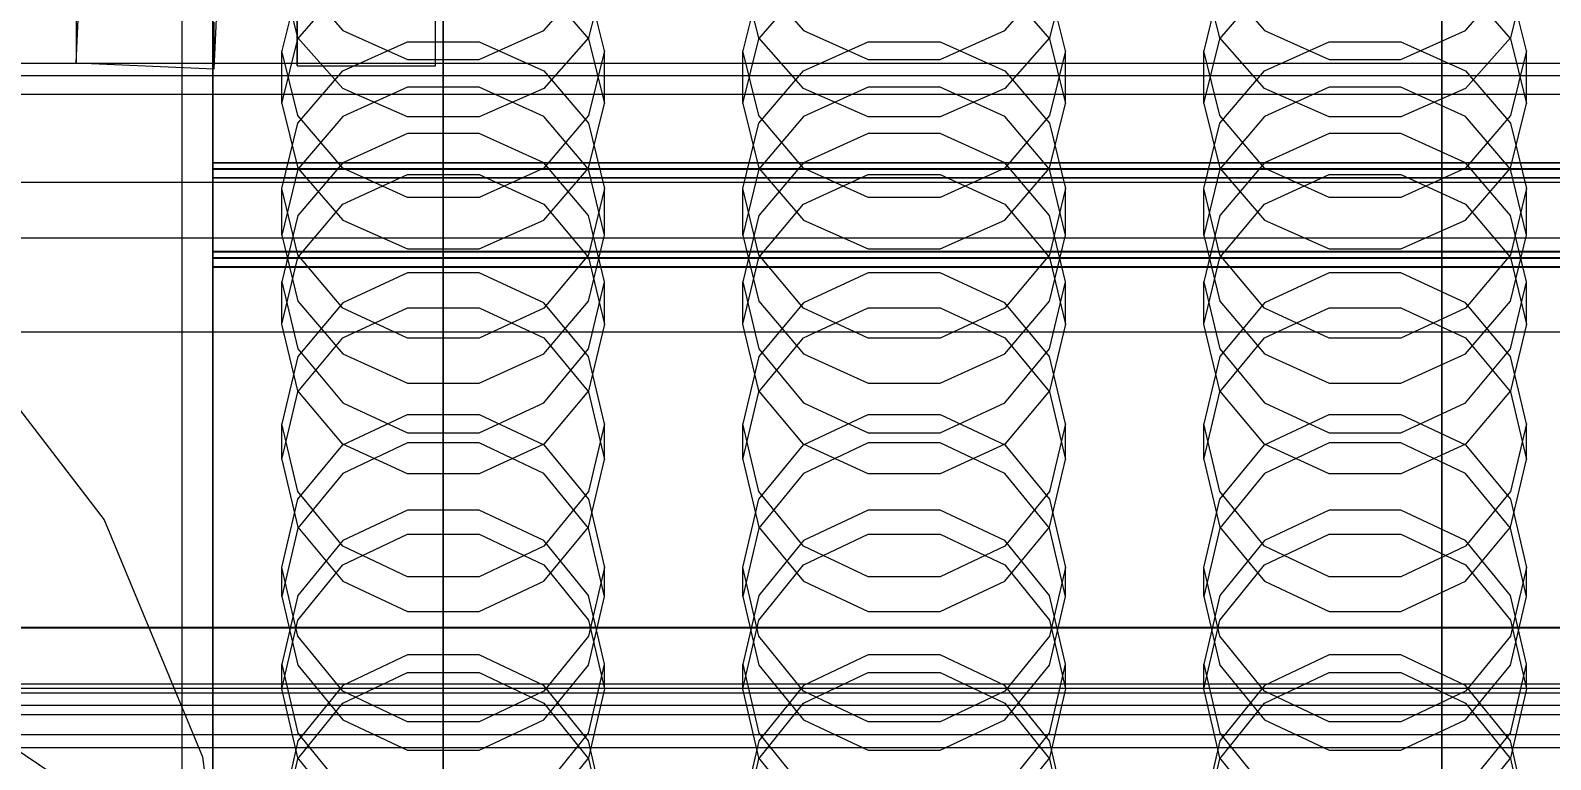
# Model space of a CAD drawing. Header units: millimetres. Extents: x -1970 to 34302, y -65268 to 6837.
# Drawn here: x -183.8 to 14.2, y -34217.2 to -34122.2 of the extents above; entities that cross this region are included whole.
import ezdxf

# ---------------------------------------------------------------- set-up
doc = ezdxf.new("R2010")
doc.units = ezdxf.units.MM
for name, color, linetype, lineweight in [('COTAS_O', 1, 'Continuous', 0), ('frontal_briquetadora', 7, 'Continuous', 0), ('frontal_C01', 7, 'Continuous', 0), ('frontal_C02', 7, 'Continuous', 0), ('frontal_mezcladora', 7, 'Continuous', 0)]:
    doc.layers.add(name, color=color, linetype=linetype, lineweight=lineweight)
doc.dimstyles.new('R19_100', dxfattribs={"dimtxt": 250, "dimasz": 150, "dimexe": 150, "dimexo": 80, "dimgap": 100, "dimtad": 1, "dimtih": 1, "dimtoh": 1, "dimdsep": 46, "dimcen": 0.09, "dimadec": 0, "dimazin": 0, "dimtfac": 1, "dimtdec": 4, "dimtofl": 0, "dimtmove": 0, "dimatfit": 3, "dimfxl": 1, "dimtolj": 1, "dimtzin": 0, "dimarcsym": 0})

# ---------------------------------------------------------------- blocks, each defined once
blk = doc.blocks.new('*D35')
at = {"layer": 'COTAS_O', "color": 0, "lineweight": -2, "transparency": 16777216}
for p, q in [((-1725, -34320), (-1725, -33550)), ((1725, -34320), (1725, -33550)), ((-1575, -33700), (1575, -33700))]:
    blk.add_line(p, q, dxfattribs=at)
at = {"layer": 'COTAS_O', "color": 0, "transparency": 16777216}
for points in [[(-1575, -33675), (-1575, -33725), (-1725, -33700)], [(1575, -33675), (1575, -33725), (1725, -33700)]]:
    blk.add_solid(points, dxfattribs=at)
at = {"layer": 'Defpoints', "color": 0, "transparency": 16777216}
for p in [(1725, -33700), (-1725, -34400), (1725, -34400)]:
    blk.add_point(p, dxfattribs=at)
blk = doc.blocks.new('*D38')
at = {"layer": 'COTAS_O', "color": 0, "lineweight": -2, "transparency": 16777216}
for p, q in [((-570, -33700), (200, -33700)), ((50, -34750), (50, -33850)), ((-570, -34900), (200, -34900))]:
    blk.add_line(p, q, dxfattribs=at)
at = {"layer": 'COTAS_O', "color": 0, "transparency": 16777216}
for points in [[(25, -33850), (75, -33850), (50, -33700)], [(25, -34750), (75, -34750), (50, -34900)]]:
    blk.add_solid(points, dxfattribs=at)
at = {"layer": 'Defpoints', "color": 0, "transparency": 16777216}
for p in [(-650, -33700), (50, -33700), (-650, -34900)]:
    blk.add_point(p, dxfattribs=at)
blk = doc.blocks.new('*D39')
at = {"layer": 'COTAS_O', "color": 0, "lineweight": -2, "transparency": 16777216}
for p, q in [((-650, -34820), (-650, -34050)), ((650, -34820), (650, -34050)), ((-500, -34200), (500, -34200))]:
    blk.add_line(p, q, dxfattribs=at)
at = {"layer": 'COTAS_O', "color": 0, "transparency": 16777216}
for points in [[(-500, -34175), (-500, -34225), (-650, -34200)], [(500, -34175), (500, -34225), (650, -34200)]]:
    blk.add_solid(points, dxfattribs=at)
at = {"layer": 'Defpoints', "color": 0, "transparency": 16777216}
for p in [(650, -34200), (-650, -34900), (650, -34900)]:
    blk.add_point(p, dxfattribs=at)

msp = doc.modelspace()

# ---------------------------------------------------------------- linework, layer by layer
at = {"layer": 'frontal_briquetadora'}
for p, q in [((-164, -34275), (-164, -34100)), ((-160, -34275), (-160, -34100)), ((-148.92, -34123.224), (-151, -34114.988)), ((-109, -34114.988), (-111.08, -34123.224)), ((-88.92, -34123.224), (-91, -34114.988)), ((-49, -34114.988), (-51.08, -34123.224)), ((-28.92, -34123.224), (-31, -34114.988)), ((11, -34114.988), (8.92, -34123.224)), ((-148.92, -34116.514), (-151, -34124.892)), ((-148.92, -34115.574), (-143.094, -34122.28)), ((-148.92, -34123.363), (-143.093, -34116.612)), ((-116.907, -34116.612), (-111.08, -34123.363)), ((-116.906, -34122.28), (-111.08, -34115.574)), ((-109, -34124.892), (-111.08, -34116.514)), ((-88.92, -34116.514), (-91, -34124.892)), ((-88.92, -34115.574), (-83.094, -34122.28)), ((-88.92, -34123.363), (-83.093, -34116.612)), ((-56.907, -34116.612), (-51.08, -34123.363)), ((-56.906, -34122.28), (-51.08, -34115.574)), ((-49, -34124.892), (-51.08, -34116.514)), ((-28.92, -34116.514), (-31, -34124.892)), ((-28.92, -34115.574), (-23.094, -34122.28)), ((-28.92, -34123.363), (-23.093, -34116.612)), ((3.093, -34116.612), (8.92, -34123.363)), ((3.094, -34122.28), (8.92, -34115.574)), ((11, -34124.892), (8.92, -34116.514)), ((-160, -34119.743), (-160, -34138.187)), ((-160, -34138.77), (-160, -34120.314)), ((-160, -34139.352), (-160, -34120.885)), ((-143.094, -34122.28), (-134.674, -34126.028)), ((-125.326, -34126.028), (-116.906, -34122.28)), ((-83.094, -34122.28), (-74.674, -34126.028)), ((-65.326, -34126.028), (-56.906, -34122.28)), ((-23.094, -34122.28), (-14.674, -34126.028)), ((-5.326, -34126.028), (3.094, -34122.28)), ((-151, -34131.781), (-148.92, -34123.363)), ((-148.92, -34133.352), (-151, -34124.892)), ((-151, -34131.781), (-151, -34124.892)), ((-143.093, -34129.83), (-148.92, -34123.224)), ((-143.094, -34127.512), (-134.674, -34123.759)), ((-134.674, -34123.759), (-125.326, -34123.759)), ((-125.326, -34123.759), (-116.906, -34127.512)), ((-111.08, -34123.224), (-116.907, -34129.83)), ((-111.08, -34123.363), (-109, -34131.781)), ((-109, -34124.892), (-111.08, -34133.352)), ((-109, -34131.781), (-109, -34124.892)), ((-91, -34131.781), (-88.92, -34123.363)), ((-88.92, -34133.352), (-91, -34124.892)), ((-91, -34131.781), (-91, -34124.892)), ((-83.093, -34129.83), (-88.92, -34123.224)), ((-83.094, -34127.512), (-74.674, -34123.759)), ((-74.674, -34123.759), (-65.326, -34123.759)), ((-65.326, -34123.759), (-56.906, -34127.512)), ((-51.08, -34123.224), (-56.907, -34129.83)), ((-51.08, -34123.363), (-49, -34131.781)), ((-49, -34124.892), (-51.08, -34133.352)), ((-49, -34131.781), (-49, -34124.892)), ((-31, -34131.781), (-28.92, -34123.363)), ((-28.92, -34133.352), (-31, -34124.892)), ((-31, -34131.781), (-31, -34124.892)), ((-23.093, -34129.83), (-28.92, -34123.224)), ((-23.094, -34127.512), (-14.674, -34123.759)), ((-14.674, -34123.759), (-5.326, -34123.759)), ((-5.326, -34123.759), (3.094, -34127.512)), ((8.92, -34123.224), (3.093, -34129.83)), ((8.92, -34123.363), (11, -34131.781)), ((11, -34124.892), (8.92, -34133.352)), ((11, -34131.781), (11, -34124.892)), ((-134.674, -34126.028), (-125.326, -34126.028)), ((-74.674, -34126.028), (-65.326, -34126.028)), ((-14.674, -34126.028), (-5.326, -34126.028)), ((-148.92, -34134.311), (-143.094, -34127.512)), ((-116.906, -34127.512), (-111.08, -34134.311)), ((-88.92, -34134.311), (-83.094, -34127.512)), ((-56.906, -34127.512), (-51.08, -34134.311)), ((-28.92, -34134.311), (-23.094, -34127.512)), ((3.094, -34127.512), (8.92, -34134.311)), ((-134.673, -34129.642), (-143.093, -34133.46)), ((-134.673, -34133.495), (-143.093, -34129.83)), ((-125.327, -34129.642), (-134.673, -34129.642)), ((-116.907, -34133.46), (-125.327, -34129.642)), ((-116.907, -34129.83), (-125.327, -34133.495)), ((-74.673, -34129.642), (-83.093, -34133.46)), ((-74.673, -34133.495), (-83.093, -34129.83)), ((-65.327, -34129.642), (-74.673, -34129.642)), ((-56.907, -34133.46), (-65.327, -34129.642)), ((-56.907, -34129.83), (-65.327, -34133.495)), ((-14.673, -34129.642), (-23.093, -34133.46)), ((-14.673, -34133.495), (-23.093, -34129.83)), ((-5.327, -34129.642), (-14.673, -34129.642)), ((3.093, -34133.46), (-5.327, -34129.642)), ((3.093, -34129.83), (-5.327, -34133.495)), ((-151, -34131.781), (-148.92, -34140.199)), ((-111.08, -34140.199), (-109, -34131.781)), ((-91, -34131.781), (-88.92, -34140.199)), ((-51.08, -34140.199), (-49, -34131.781)), ((-31, -34131.781), (-28.92, -34140.199)), ((8.92, -34140.199), (11, -34131.781)), ((-151, -34142.855), (-148.92, -34134.311)), ((-143.094, -34140.193), (-148.92, -34133.352)), ((-143.093, -34133.46), (-148.92, -34140.34)), ((-125.327, -34133.495), (-134.673, -34133.495)), ((-111.08, -34140.34), (-116.907, -34133.46)), ((-111.08, -34133.352), (-116.906, -34140.193)), ((-111.08, -34134.311), (-109, -34142.855)), ((-91, -34142.855), (-88.92, -34134.311)), ((-83.094, -34140.193), (-88.92, -34133.352)), ((-83.093, -34133.46), (-88.92, -34140.34)), ((-65.327, -34133.495), (-74.673, -34133.495)), ((-51.08, -34140.34), (-56.907, -34133.46)), ((-51.08, -34133.352), (-56.906, -34140.193)), ((-51.08, -34134.311), (-49, -34142.855)), ((-31, -34142.855), (-28.92, -34134.311)), ((-23.094, -34140.193), (-28.92, -34133.352)), ((-23.093, -34133.46), (-28.92, -34140.34)), ((-5.327, -34133.495), (-14.673, -34133.495)), ((8.92, -34140.34), (3.093, -34133.46)), ((8.92, -34133.352), (3.094, -34140.193)), ((8.92, -34134.311), (11, -34142.855)), ((-134.674, -34135.681), (-143.094, -34139.483)), ((-125.326, -34135.681), (-134.674, -34135.681)), ((-116.906, -34139.483), (-125.326, -34135.681)), ((-74.674, -34135.681), (-83.094, -34139.483)), ((-65.326, -34135.681), (-74.674, -34135.681)), ((-56.906, -34139.483), (-65.326, -34135.681)), ((-14.674, -34135.681), (-23.094, -34139.483)), ((-5.326, -34135.681), (-14.674, -34135.681)), ((3.094, -34139.483), (-5.326, -34135.681)), ((-160, -34138.187), (-160, -34156.982)), ((-160, -34157.575), (-160, -34138.77)), ((-160, -34158.168), (-160, -34139.352)), ((-160, -34139.431), (-160, -34141.394)), ((-160, -34151.031), (-160, -34139.431)), ((-160, -34139.431), (200, -34139.431)), ((-160, -34139.536), (-160, -34141.489)), ((-160, -34151.121), (-160, -34139.536)), ((200, -34139.536), (-160, -34139.536)), ((-160, -34140.25), (-160, -34151.864)), ((-160, -34140.25), (200, -34140.25)), ((-160, -34140.35), (-160, -34151.949)), ((200, -34140.35), (-160, -34140.35)), ((-148.92, -34140.34), (-151, -34148.919)), ((-143.094, -34139.483), (-148.92, -34146.366)), ((-148.92, -34140.199), (-143.093, -34146.949)), ((-134.674, -34144.012), (-143.094, -34140.193)), ((-116.906, -34140.193), (-125.326, -34144.012)), ((-116.907, -34146.949), (-111.08, -34140.199)), ((-111.08, -34146.366), (-116.906, -34139.483)), ((-109, -34148.919), (-111.08, -34140.34)), ((-88.92, -34140.34), (-91, -34148.919)), ((-83.094, -34139.483), (-88.92, -34146.366)), ((-88.92, -34140.199), (-83.093, -34146.949)), ((-74.674, -34144.012), (-83.094, -34140.193)), ((-56.906, -34140.193), (-65.326, -34144.012)), ((-56.907, -34146.949), (-51.08, -34140.199)), ((-51.08, -34146.366), (-56.906, -34139.483)), ((-49, -34148.919), (-51.08, -34140.34)), ((-28.92, -34140.34), (-31, -34148.919)), ((-23.094, -34139.483), (-28.92, -34146.366)), ((-28.92, -34140.199), (-23.093, -34146.949)), ((-14.674, -34144.012), (-23.094, -34140.193)), ((3.094, -34140.193), (-5.326, -34144.012)), ((3.093, -34146.949), (8.92, -34140.199)), ((8.92, -34146.366), (3.094, -34139.483)), ((11, -34148.919), (8.92, -34140.34)), ((-160, -34141.394), (-160, -34152.993)), ((-160, -34141.394), (200, -34141.394)), ((-160, -34141.489), (-160, -34153.073)), ((200, -34141.489), (-160, -34141.489)), ((-148.92, -34151.47), (-151, -34142.855)), ((-151, -34148.919), (-151, -34142.855)), ((-143.093, -34144.884), (-134.673, -34141.024)), ((-134.673, -34141.024), (-125.327, -34141.024)), ((-125.327, -34141.024), (-116.907, -34144.884)), ((-109, -34142.855), (-111.08, -34151.47)), ((-109, -34148.919), (-109, -34142.855)), ((-88.92, -34151.47), (-91, -34142.855)), ((-91, -34148.919), (-91, -34142.855)), ((-83.093, -34144.884), (-74.673, -34141.024)), ((-74.673, -34141.024), (-65.327, -34141.024)), ((-65.327, -34141.024), (-56.907, -34144.884)), ((-49, -34142.855), (-51.08, -34151.47)), ((-49, -34148.919), (-49, -34142.855)), ((-28.92, -34151.47), (-31, -34142.855)), ((-31, -34148.919), (-31, -34142.855)), ((-23.093, -34144.884), (-14.673, -34141.024)), ((-14.673, -34141.024), (-5.327, -34141.024)), ((-5.327, -34141.024), (3.093, -34144.884)), ((11, -34142.855), (8.92, -34151.47)), ((11, -34148.919), (11, -34142.855)), ((-148.92, -34151.841), (-143.093, -34144.884)), ((-125.326, -34144.012), (-134.674, -34144.012)), ((-116.907, -34144.884), (-111.08, -34151.841)), ((-88.92, -34151.841), (-83.093, -34144.884)), ((-65.326, -34144.012), (-74.674, -34144.012)), ((-56.907, -34144.884), (-51.08, -34151.841)), ((-28.92, -34151.841), (-23.093, -34144.884)), ((-5.326, -34144.012), (-14.674, -34144.012)), ((3.093, -34144.884), (8.92, -34151.841)), ((-148.92, -34146.366), (-151, -34155.01)), ((-143.093, -34146.949), (-134.673, -34150.696)), ((-125.327, -34150.696), (-116.907, -34146.949)), ((-109, -34155.01), (-111.08, -34146.366)), ((-88.92, -34146.366), (-91, -34155.01)), ((-83.093, -34146.949), (-74.673, -34150.696)), ((-65.327, -34150.696), (-56.907, -34146.949)), ((-49, -34155.01), (-51.08, -34146.366)), ((-28.92, -34146.366), (-31, -34155.01)), ((-23.093, -34146.949), (-14.673, -34150.696)), ((-5.327, -34150.696), (3.093, -34146.949)), ((11, -34155.01), (8.92, -34146.366)), ((-151, -34148.919), (-148.92, -34157.498)), ((-111.08, -34157.498), (-109, -34148.919)), ((-91, -34148.919), (-88.92, -34157.498)), ((-51.08, -34157.498), (-49, -34148.919)), ((-31, -34148.919), (-28.92, -34157.498)), ((8.92, -34157.498), (11, -34148.919)), ((-134.673, -34150.696), (-125.327, -34150.696)), ((-74.673, -34150.696), (-65.327, -34150.696)), ((-14.673, -34150.696), (-5.327, -34150.696)), ((200, -34151.031), (-160, -34151.031)), ((-160, -34154.722), (-160, -34151.031)), ((-160, -34154.799), (-160, -34151.121)), ((200, -34151.121), (-160, -34151.121)), ((200, -34151.864), (-160, -34151.864)), ((-160, -34156.491), (-160, -34151.864)), ((-160, -34156.563), (-160, -34151.949)), ((200, -34151.949), (-160, -34151.949)), ((-151, -34160.516), (-148.92, -34151.841)), ((-143.094, -34158.429), (-148.92, -34151.47)), ((-111.08, -34151.47), (-116.906, -34158.429)), ((-111.08, -34151.841), (-109, -34160.516)), ((-91, -34160.516), (-88.92, -34151.841)), ((-83.094, -34158.429), (-88.92, -34151.47)), ((-51.08, -34151.47), (-56.906, -34158.429)), ((-51.08, -34151.841), (-49, -34160.516)), ((-31, -34160.516), (-28.92, -34151.841)), ((-23.094, -34158.429), (-28.92, -34151.47)), ((8.92, -34151.47), (3.094, -34158.429)), ((8.92, -34151.841), (11, -34160.516)), ((-160, -34152.993), (-160, -34158.546)), ((-160, -34152.993), (200, -34152.993)), ((-160, -34153.073), (200, -34153.073)), ((-160, -34153.073), (-160, -34158.612)), ((-160, -34161.359), (-160, -34154.722)), ((-160, -34161.423), (-160, -34154.799)), ((-134.674, -34153.841), (-143.094, -34157.708)), ((-125.326, -34153.841), (-134.674, -34153.841)), ((-116.906, -34157.708), (-125.326, -34153.841)), ((-74.674, -34153.841), (-83.094, -34157.708)), ((-65.326, -34153.841), (-74.674, -34153.841)), ((-56.906, -34157.708), (-65.326, -34153.841)), ((-14.674, -34153.841), (-23.094, -34157.708)), ((-5.326, -34153.841), (-14.674, -34153.841)), ((3.094, -34157.708), (-5.326, -34153.841)), ((-160, -34164.021), (-160, -34156.491)), ((-160, -34164.08), (-160, -34156.563)), ((-151, -34160.516), (-151, -34155.01)), ((-151, -34155.01), (-148.92, -34163.717)), ((-111.08, -34163.717), (-109, -34155.01)), ((-109, -34160.516), (-109, -34155.01)), ((-91, -34160.516), (-91, -34155.01)), ((-91, -34155.01), (-88.92, -34163.717)), ((-51.08, -34163.717), (-49, -34155.01)), ((-49, -34160.516), (-49, -34155.01)), ((-31, -34160.516), (-31, -34155.01)), ((-31, -34155.01), (-28.92, -34163.717)), ((8.92, -34163.717), (11, -34155.01)), ((11, -34160.516), (11, -34155.01)), ((-160, -34156.982), (-160, -34176.08)), ((-160, -34176.682), (-160, -34157.575)), ((-160, -34177.283), (-160, -34158.168)), ((-160, -34158.546), (-160, -34166.95)), ((-160, -34158.612), (-160, -34167.004)), ((-148.92, -34157.498), (-143.093, -34164.378)), ((-143.094, -34157.708), (-148.92, -34164.704)), ((-134.674, -34162.312), (-143.094, -34158.429)), ((-143.093, -34162.278), (-134.673, -34158.361)), ((-134.673, -34158.361), (-125.327, -34158.361)), ((-125.327, -34158.361), (-116.907, -34162.278)), ((-116.906, -34158.429), (-125.326, -34162.312)), ((-116.907, -34164.378), (-111.08, -34157.498)), ((-111.08, -34164.704), (-116.906, -34157.708)), ((-88.92, -34157.498), (-83.093, -34164.378)), ((-83.094, -34157.708), (-88.92, -34164.704)), ((-74.674, -34162.312), (-83.094, -34158.429)), ((-83.093, -34162.278), (-74.673, -34158.361)), ((-74.673, -34158.361), (-65.327, -34158.361)), ((-65.327, -34158.361), (-56.907, -34162.278)), ((-56.906, -34158.429), (-65.326, -34162.312)), ((-56.907, -34164.378), (-51.08, -34157.498)), ((-51.08, -34164.704), (-56.906, -34157.708)), ((-28.92, -34157.498), (-23.093, -34164.378)), ((-23.094, -34157.708), (-28.92, -34164.704)), ((-14.674, -34162.312), (-23.094, -34158.429)), ((-23.093, -34162.278), (-14.673, -34158.361)), ((-14.673, -34158.361), (-5.327, -34158.361)), ((-5.327, -34158.361), (3.093, -34162.278)), ((3.094, -34158.429), (-5.326, -34162.312)), ((3.093, -34164.378), (8.92, -34157.498)), ((8.92, -34164.704), (3.094, -34157.708)), ((-148.92, -34169.191), (-151, -34160.516)), ((-109, -34160.516), (-111.08, -34169.191)), ((-88.92, -34169.191), (-91, -34160.516)), ((-49, -34160.516), (-51.08, -34169.191)), ((-28.92, -34169.191), (-31, -34160.516)), ((11, -34160.516), (8.92, -34169.191)), ((-160, -34170.778), (-160, -34161.359)), ((-160, -34170.831), (-160, -34161.423)), ((-148.92, -34169.336), (-143.093, -34162.278)), ((-125.326, -34162.312), (-134.674, -34162.312)), ((-116.907, -34162.278), (-111.08, -34169.336)), ((-88.92, -34169.336), (-83.093, -34162.278)), ((-65.326, -34162.312), (-74.674, -34162.312)), ((-56.907, -34162.278), (-51.08, -34169.336)), ((-28.92, -34169.336), (-23.093, -34162.278)), ((-5.326, -34162.312), (-14.674, -34162.312)), ((3.093, -34162.278), (8.92, -34169.336)), ((-160, -34174.268), (-160, -34164.021)), ((-160, -34174.315), (-160, -34164.08)), ((-148.92, -34164.704), (-151, -34173.478)), ((-148.92, -34163.717), (-143.094, -34170.746)), ((-143.093, -34164.378), (-134.673, -34168.196)), ((-125.327, -34168.196), (-116.907, -34164.378)), ((-116.906, -34170.746), (-111.08, -34163.717)), ((-109, -34173.478), (-111.08, -34164.704)), ((-88.92, -34164.704), (-91, -34173.478)), ((-88.92, -34163.717), (-83.094, -34170.746)), ((-83.093, -34164.378), (-74.673, -34168.196)), ((-65.327, -34168.196), (-56.907, -34164.378)), ((-56.906, -34170.746), (-51.08, -34163.717)), ((-49, -34173.478), (-51.08, -34164.704)), ((-28.92, -34164.704), (-31, -34173.478)), ((-28.92, -34163.717), (-23.094, -34170.746)), ((-23.093, -34164.378), (-14.673, -34168.196)), ((-5.327, -34168.196), (3.093, -34164.378)), ((3.094, -34170.746), (8.92, -34163.717)), ((11, -34173.478), (8.92, -34164.704)), ((-160, -34166.95), (-160, -34178)), ((-160, -34167.004), (-160, -34178.042)), ((-134.673, -34168.196), (-125.327, -34168.196)), ((-74.673, -34168.196), (-65.327, -34168.196)), ((-14.673, -34168.196), (-5.327, -34168.196)), ((-151, -34178.137), (-148.92, -34169.336)), ((-143.093, -34176.147), (-148.92, -34169.191)), ((-111.08, -34169.191), (-116.907, -34176.147)), ((-111.08, -34169.336), (-109, -34178.137)), ((-91, -34178.137), (-88.92, -34169.336)), ((-83.093, -34176.147), (-88.92, -34169.191)), ((-51.08, -34169.191), (-56.907, -34176.147)), ((-51.08, -34169.336), (-49, -34178.137)), ((-31, -34178.137), (-28.92, -34169.336)), ((-23.093, -34176.147), (-28.92, -34169.191)), ((8.92, -34169.191), (3.093, -34176.147)), ((8.92, -34169.336), (11, -34178.137)), ((-160, -34182.75), (-160, -34170.778)), ((-160, -34182.792), (-160, -34170.831)), ((-143.094, -34170.746), (-134.674, -34174.665)), ((-143.094, -34176.216), (-134.674, -34172.292)), ((-134.674, -34172.292), (-125.326, -34172.292)), ((-125.326, -34174.665), (-116.906, -34170.746)), ((-125.326, -34172.292), (-116.906, -34176.216)), ((-83.094, -34170.746), (-74.674, -34174.665)), ((-83.094, -34176.216), (-74.674, -34172.292)), ((-74.674, -34172.292), (-65.326, -34172.292)), ((-65.326, -34174.665), (-56.906, -34170.746)), ((-65.326, -34172.292), (-56.906, -34176.216)), ((-23.094, -34170.746), (-14.674, -34174.665)), ((-23.094, -34176.216), (-14.674, -34172.292)), ((-14.674, -34172.292), (-5.326, -34172.292)), ((-5.326, -34174.665), (3.094, -34170.746)), ((-5.326, -34172.292), (3.094, -34176.216)), ((-160, -34175.941), (-160, -34174)), ((-160, -34177.027), (-160, -34174.122)), ((-160, -34174.122), (-160, -34175.093)), ((-160, -34186.982), (-160, -34174.268)), ((-160, -34187.019), (-160, -34174.315)), ((-148.92, -34182.307), (-151, -34173.478)), ((-151, -34178.137), (-151, -34173.478)), ((-134.674, -34174.665), (-125.326, -34174.665)), ((-109, -34173.478), (-111.08, -34182.308)), ((-109, -34178.137), (-109, -34173.478)), ((-88.92, -34182.307), (-91, -34173.478)), ((-91, -34178.137), (-91, -34173.478)), ((-74.674, -34174.665), (-65.326, -34174.665)), ((-49, -34173.478), (-51.08, -34182.308)), ((-49, -34178.137), (-49, -34173.478)), ((-28.92, -34182.307), (-31, -34173.478)), ((-31, -34178.137), (-31, -34173.478)), ((-14.674, -34174.665), (-5.326, -34174.665)), ((11, -34173.478), (8.92, -34182.308)), ((11, -34178.137), (11, -34173.478)), ((-160, -34175.093), (-160, -34179.904)), ((-160, -34181.688), (-160, -34175.941)), ((-160, -34176.08), (-160, -34195.432)), ((-148.92, -34183.307), (-143.094, -34176.216)), ((-134.673, -34175.979), (-143.093, -34179.943)), ((-134.673, -34180.008), (-143.093, -34176.147)), ((-125.327, -34175.979), (-134.673, -34175.979)), ((-116.907, -34179.943), (-125.327, -34175.979)), ((-116.907, -34176.147), (-125.327, -34180.008)), ((-116.906, -34176.216), (-111.08, -34183.307)), ((-88.92, -34183.307), (-83.094, -34176.216)), ((-74.673, -34175.979), (-83.093, -34179.943)), ((-74.673, -34180.008), (-83.093, -34176.147)), ((-65.327, -34175.979), (-74.673, -34175.979)), ((-56.907, -34179.943), (-65.327, -34175.979)), ((-56.907, -34176.147), (-65.327, -34180.008)), ((-56.906, -34176.216), (-51.08, -34183.307)), ((-28.92, -34183.307), (-23.094, -34176.216)), ((-14.673, -34175.979), (-23.093, -34179.943)), ((-14.673, -34180.008), (-23.093, -34176.147)), ((-5.327, -34175.979), (-14.673, -34175.979)), ((3.093, -34179.943), (-5.327, -34175.979)), ((3.093, -34176.147), (-5.327, -34180.008)), ((3.094, -34176.216), (8.92, -34183.307)), ((-160, -34196.041), (-160, -34176.682)), ((-160, -34183.697), (-160, -34177.027)), ((-160, -34196.649), (-160, -34177.283)), ((-160, -34178), (-160, -34191.425)), ((-160, -34178.042), (-160, -34191.457)), ((-151, -34178.137), (-148.92, -34186.938)), ((-111.08, -34186.938), (-109, -34178.137)), ((-91, -34178.137), (-88.92, -34186.938)), ((-51.08, -34186.938), (-49, -34178.137)), ((-31, -34178.137), (-28.92, -34186.938)), ((8.92, -34186.938), (11, -34178.137)), ((-160, -34179.904), (-160, -34188.369)), ((-143.093, -34179.943), (-148.92, -34187.085)), ((-125.327, -34180.008), (-134.673, -34180.008)), ((-111.08, -34187.085), (-116.907, -34179.943)), ((-83.093, -34179.943), (-88.92, -34187.085)), ((-65.327, -34180.008), (-74.673, -34180.008)), ((-51.08, -34187.085), (-56.907, -34179.943)), ((-23.093, -34179.943), (-28.92, -34187.085)), ((-5.327, -34180.008), (-14.673, -34180.008)), ((8.92, -34187.085), (3.093, -34179.943)), ((-160, -34191.022), (-160, -34181.688)), ((-143.094, -34189.426), (-148.92, -34182.307)), ((-111.08, -34182.308), (-116.906, -34189.426)), ((-83.094, -34189.426), (-88.92, -34182.307)), ((-51.08, -34182.308), (-56.906, -34189.426)), ((-23.094, -34189.426), (-28.92, -34182.307)), ((8.92, -34182.308), (3.094, -34189.426)), ((-160, -34196.98), (-160, -34182.75)), ((-160, -34197.013), (-160, -34182.792)), ((-160, -34193.876), (-160, -34183.697)), ((-151, -34192.191), (-148.92, -34183.307)), ((-111.08, -34183.307), (-109, -34192.191)), ((-91, -34192.191), (-88.92, -34183.307)), ((-51.08, -34183.307), (-49, -34192.191)), ((-31, -34192.191), (-28.92, -34183.307)), ((8.92, -34183.307), (11, -34192.191)), ((-134.674, -34184.734), (-143.094, -34188.689)), ((-125.326, -34184.734), (-134.674, -34184.734)), ((-116.906, -34188.689), (-125.326, -34184.734)), ((-74.674, -34184.734), (-83.094, -34188.689)), ((-65.326, -34184.734), (-74.674, -34184.734)), ((-56.906, -34188.689), (-65.326, -34184.734)), ((-14.674, -34184.734), (-23.094, -34188.689)), ((-5.326, -34184.734), (-14.674, -34184.734)), ((3.094, -34188.689), (-5.326, -34184.734)), ((-160, -34201.85), (-160, -34186.982)), ((-160, -34201.878), (-160, -34187.019)), ((-160, -34188.369), (-160, -34200.164)), ((-148.92, -34187.085), (-151, -34195.991)), ((-148.92, -34186.938), (-143.093, -34193.996)), ((-143.093, -34191.85), (-134.673, -34187.86)), ((-134.673, -34187.86), (-125.327, -34187.86)), ((-125.327, -34187.86), (-116.907, -34191.85)), ((-116.907, -34193.996), (-111.08, -34186.938)), ((-109, -34195.991), (-111.08, -34187.085)), ((-88.92, -34187.085), (-91, -34195.991)), ((-88.92, -34186.938), (-83.093, -34193.996)), ((-83.093, -34191.85), (-74.673, -34187.86)), ((-74.673, -34187.86), (-65.327, -34187.86)), ((-65.327, -34187.86), (-56.907, -34191.85)), ((-56.907, -34193.996), (-51.08, -34186.938)), ((-49, -34195.991), (-51.08, -34187.085)), ((-28.92, -34187.085), (-31, -34195.991)), ((-28.92, -34186.938), (-23.093, -34193.996)), ((-23.093, -34191.85), (-14.673, -34187.86)), ((-14.673, -34187.86), (-5.327, -34187.86)), ((-5.327, -34187.86), (3.093, -34191.85)), ((3.093, -34193.996), (8.92, -34186.938)), ((11, -34195.991), (8.92, -34187.085)), ((-143.094, -34188.689), (-148.92, -34195.834)), ((-134.674, -34193.392), (-143.094, -34189.426)), ((-116.906, -34189.426), (-125.326, -34193.392)), ((-111.08, -34195.834), (-116.906, -34188.689)), ((-83.094, -34188.689), (-88.92, -34195.834)), ((-74.674, -34193.392), (-83.094, -34189.426)), ((-56.906, -34189.426), (-65.326, -34193.392)), ((-51.08, -34195.834), (-56.906, -34188.689)), ((-23.094, -34188.689), (-28.92, -34195.834)), ((-14.674, -34193.392), (-23.094, -34189.426)), ((3.094, -34189.426), (-5.326, -34193.392)), ((8.92, -34195.834), (3.094, -34188.689)), ((-160, -34203.582), (-160, -34191.022)), ((-160, -34191.425), (-160, -34206.897)), ((-160, -34191.457), (-160, -34206.92)), ((-148.92, -34201.121), (-151, -34192.191)), ((-151, -34195.991), (-151, -34192.191)), ((-148.92, -34199.039), (-143.093, -34191.85)), ((-116.907, -34191.85), (-111.08, -34199.039)), ((-109, -34192.191), (-111.08, -34201.121)), ((-109, -34195.991), (-109, -34192.191)), ((-88.92, -34201.121), (-91, -34192.191)), ((-91, -34195.991), (-91, -34192.191)), ((-88.92, -34199.039), (-83.093, -34191.85)), ((-56.907, -34191.85), (-51.08, -34199.039)), ((-49, -34192.191), (-51.08, -34201.121)), ((-49, -34195.991), (-49, -34192.191)), ((-28.92, -34201.121), (-31, -34192.191)), ((-31, -34195.991), (-31, -34192.191)), ((-28.92, -34199.039), (-23.093, -34191.85)), ((3.093, -34191.85), (8.92, -34199.039)), ((11, -34192.191), (8.92, -34201.121)), ((11, -34195.991), (11, -34192.191)), ((-160, -34207.173), (-160, -34193.876)), ((-143.093, -34193.996), (-134.673, -34197.913)), ((-125.326, -34193.392), (-134.674, -34193.392)), ((-125.327, -34197.913), (-116.907, -34193.996)), ((-83.093, -34193.996), (-74.673, -34197.913)), ((-65.326, -34193.392), (-74.674, -34193.392)), ((-65.327, -34197.913), (-56.907, -34193.996)), ((-23.093, -34193.996), (-14.673, -34197.913)), ((-5.326, -34193.392), (-14.674, -34193.392)), ((-5.327, -34197.913), (3.093, -34193.996)), ((-160, -34195.432), (-160, -34214.989)), ((-160, -34215.602), (-160, -34196.041)), ((-148.92, -34195.834), (-151, -34204.781)), ((-151, -34195.991), (-148.92, -34204.898)), ((-109, -34204.781), (-111.08, -34195.834)), ((-111.08, -34204.898), (-109, -34195.991)), ((-88.92, -34195.834), (-91, -34204.781)), ((-91, -34195.991), (-88.92, -34204.898)), ((-49, -34204.781), (-51.08, -34195.834)), ((-51.08, -34204.898), (-49, -34195.991)), ((-28.92, -34195.834), (-31, -34204.781)), ((-31, -34195.991), (-28.92, -34204.898)), ((11, -34204.781), (8.92, -34195.834)), ((8.92, -34204.898), (11, -34195.991)), ((-160, -34216.216), (-160, -34196.649)), ((-160, -34213.121), (-160, -34196.98)), ((-160, -34213.146), (-160, -34197.013)), ((-134.673, -34197.913), (-125.327, -34197.913)), ((-74.673, -34197.913), (-65.327, -34197.913)), ((-14.673, -34197.913), (-5.327, -34197.913)), ((-160, -34200.164), (-160, -34214.834)), ((-151, -34208.003), (-148.92, -34199.039)), ((-111.08, -34199.039), (-109, -34208.003)), ((-91, -34208.003), (-88.92, -34199.039)), ((-51.08, -34199.039), (-49, -34208.003)), ((-31, -34208.003), (-28.92, -34199.039)), ((8.92, -34199.039), (11, -34208.003)), ((-160, -34218.511), (-160, -34201.85)), ((-160, -34218.531), (-160, -34201.878)), ((-143.094, -34208.312), (-148.92, -34201.121)), ((-111.08, -34201.121), (-116.906, -34208.312)), ((-83.094, -34208.312), (-88.92, -34201.121)), ((-51.08, -34201.121), (-56.906, -34208.312)), ((-23.094, -34208.312), (-28.92, -34201.121)), ((8.92, -34201.121), (3.094, -34208.312)), ((-160, -34218.887), (-160, -34203.582)), ((-134.674, -34203.573), (-143.094, -34207.568)), ((-125.326, -34203.573), (-134.674, -34203.573)), ((-116.906, -34207.568), (-125.326, -34203.573)), ((-74.674, -34203.573), (-83.094, -34207.568)), ((-65.326, -34203.573), (-74.674, -34203.573)), ((-56.906, -34207.568), (-65.326, -34203.573)), ((-14.674, -34203.573), (-23.094, -34207.568)), ((-5.326, -34203.573), (-14.674, -34203.573)), ((3.094, -34207.568), (-5.326, -34203.573)), ((-151, -34208.003), (-151, -34204.781)), ((-151, -34204.781), (-148.92, -34213.765)), ((-148.92, -34204.898), (-143.093, -34212.04)), ((-143.093, -34209.873), (-134.673, -34205.852)), ((-134.673, -34205.852), (-125.327, -34205.852)), ((-125.327, -34205.852), (-116.907, -34209.873)), ((-116.907, -34212.04), (-111.08, -34204.898)), ((-111.08, -34213.765), (-109, -34204.781)), ((-109, -34208.003), (-109, -34204.781)), ((-91, -34208.003), (-91, -34204.781)), ((-91, -34204.781), (-88.92, -34213.765)), ((-88.92, -34204.898), (-83.093, -34212.04)), ((-83.093, -34209.873), (-74.673, -34205.852)), ((-74.673, -34205.852), (-65.327, -34205.852)), ((-65.327, -34205.852), (-56.907, -34209.873)), ((-56.907, -34212.04), (-51.08, -34204.898)), ((-51.08, -34213.765), (-49, -34204.781)), ((-49, -34208.003), (-49, -34204.781)), ((-31, -34208.003), (-31, -34204.781)), ((-31, -34204.781), (-28.92, -34213.765)), ((-28.92, -34204.898), (-23.093, -34212.04)), ((-23.093, -34209.873), (-14.673, -34205.852)), ((-14.673, -34205.852), (-5.327, -34205.852)), ((-5.327, -34205.852), (3.093, -34209.873)), ((3.093, -34212.04), (8.92, -34204.898)), ((8.92, -34213.765), (11, -34204.781)), ((11, -34208.003), (11, -34204.781)), ((-160, -34206.897), (-160, -34224.036)), ((-160, -34206.92), (-160, -34224.051)), ((-160, -34223.076), (-160, -34207.173)), ((-148.92, -34216.967), (-151, -34208.003)), ((-143.094, -34207.568), (-148.92, -34214.781)), ((-111.08, -34214.78), (-116.906, -34207.568)), ((-109, -34208.003), (-111.08, -34216.967)), ((-88.92, -34216.967), (-91, -34208.003)), ((-83.094, -34207.568), (-88.92, -34214.781)), ((-51.08, -34214.78), (-56.906, -34207.568)), ((-49, -34208.003), (-51.08, -34216.967)), ((-28.92, -34216.967), (-31, -34208.003)), ((-23.094, -34207.568), (-28.92, -34214.781)), ((8.92, -34214.78), (3.094, -34207.568)), ((11, -34208.003), (8.92, -34216.967)), ((-148.92, -34217.117), (-143.093, -34209.873)), ((-134.674, -34212.316), (-143.094, -34208.312)), ((-116.906, -34208.312), (-125.326, -34212.316)), ((-116.907, -34209.873), (-111.08, -34217.117)), ((-88.92, -34217.117), (-83.093, -34209.873)), ((-74.674, -34212.316), (-83.094, -34208.312)), ((-56.906, -34208.312), (-65.326, -34212.316)), ((-56.907, -34209.873), (-51.08, -34217.117)), ((-28.92, -34217.117), (-23.093, -34209.873)), ((-14.674, -34212.316), (-23.094, -34208.312)), ((3.094, -34208.312), (-5.326, -34212.316)), ((3.093, -34209.873), (8.92, -34217.117)), ((-143.093, -34212.04), (-134.673, -34216.004)), ((-125.327, -34216.004), (-116.907, -34212.04)), ((-83.093, -34212.04), (-74.673, -34216.004)), ((-65.327, -34216.004), (-56.907, -34212.04)), ((-23.093, -34212.04), (-14.673, -34216.004)), ((-5.327, -34216.004), (3.093, -34212.04)), ((-160, -34230.777), (-160, -34213.121)), ((-160, -34230.795), (-160, -34213.146)), ((-148.92, -34213.765), (-143.094, -34220.995)), ((-125.326, -34212.316), (-134.674, -34212.316)), ((-116.906, -34220.995), (-111.08, -34213.765)), ((-88.92, -34213.765), (-83.094, -34220.995)), ((-65.326, -34212.316), (-74.674, -34212.316)), ((-56.906, -34220.995), (-51.08, -34213.765)), ((-28.92, -34213.765), (-23.094, -34220.995)), ((-5.326, -34212.316), (-14.674, -34212.316)), ((3.094, -34220.995), (8.92, -34213.765)), ((-160, -34214.834), (-160, -34231.817)), ((-160, -34214.989), (-160, -34234.699)), ((-160, -34235.317), (-160, -34215.602)), ((-160, -34235.935), (-160, -34216.216)), ((-148.92, -34214.781), (-151, -34223.801)), ((-134.673, -34216.004), (-125.327, -34216.004)), ((-109, -34223.801), (-111.08, -34214.78)), ((-88.92, -34214.781), (-91, -34223.801)), ((-74.673, -34216.004), (-65.327, -34216.004)), ((-49, -34223.801), (-51.08, -34214.78)), ((-28.92, -34214.781), (-31, -34223.801)), ((-14.673, -34216.004), (-5.327, -34216.004)), ((11, -34223.801), (8.92, -34214.78)), ((-151, -34226.151), (-148.92, -34217.117)), ((-143.093, -34224.156), (-148.92, -34216.967)), ((-111.08, -34216.967), (-116.907, -34224.156)), ((-111.08, -34217.117), (-109, -34226.151)), ((-91, -34226.151), (-88.92, -34217.117)), ((-83.093, -34224.156), (-88.92, -34216.967)), ((-51.08, -34216.967), (-56.907, -34224.156)), ((-51.08, -34217.117), (-49, -34226.151)), ((-31, -34226.151), (-28.92, -34217.117)), ((-23.093, -34224.156), (-28.92, -34216.967)), ((8.92, -34216.967), (3.093, -34224.156)), ((8.92, -34217.117), (11, -34226.151))]:
    msp.add_line(p, q, dxfattribs=at)
at = {"layer": 'frontal_C01'}
for p, q in [((-130, -34323.357), (-130, -34026.66)), ((0, -34323.357), (0, -34026.66)), ((-130, -34032.379), (-130, -34329.075)), ((0, -34032.379), (0, -34329.075)), ((-177.811, -34126.474), (-174.943, -34067.333)), ((-159.83, -34127.266), (-156.962, -34068.124)), ((-149, -34126.867), (-149, -34081.526)), ((-131, -34126.867), (-131, -34081.526)), ((-177.811, -34120.386), (-177.811, -34126.474)), ((-159.83, -34127.266), (-159.83, -34121.177)), ((-149, -34120.78), (-149, -34126.867)), ((-131, -34126.867), (-131, -34120.78)), ((425, -34126.571), (-425, -34126.571)), ((-177.811, -34126.474), (-159.83, -34127.266)), ((-149, -34126.867), (-131, -34126.867)), ((450, -34128.146), (-450, -34128.146)), ((425, -34130.602), (-425, -34130.602)), ((-425, -34142.033), (425, -34142.033)), ((450, -34149.31), (-450, -34149.31)), ((-450, -34161.485), (450, -34161.485)), ((-311.15, -34207.349), (311.15, -34207.349)), ((-311.15, -34207.902), (311.15, -34207.902)), ((-311.15, -34208.526), (311.15, -34208.526)), ((-311.15, -34210.145), (311.15, -34210.145)), ((-311.15, -34211.351), (311.15, -34211.351)), ((-311.15, -34213.928), (311.15, -34213.928)), ((-311.15, -34215.633), (311.15, -34215.633))]:
    msp.add_line(p, q, dxfattribs=at)
at = {"layer": 'frontal_C02'}
for p, q in [((-130, -34253.153), (-130, -33968.332)), ((0, -34253.153), (0, -33968.332)), ((-130, -33974.073), (-130, -34258.894)), ((0, -33974.073), (0, -34258.894)), ((-130, -34253.153), (-228.298, -34187.295))]:
    msp.add_line(p, q, dxfattribs=at)
at = {"layer": 'frontal_mezcladora'}
for p, q in [((-194.49, -34159.49), (-174.149, -34186)), ((-174.149, -34186), (-161.361, -34216.871)), ((-161.361, -34216.871), (-157, -34250))]:
    msp.add_line(p, q, dxfattribs=at)

# ---------------------------------------------------------------- dimensions: what is measured, and where the dimension line sits
at = {"layer": 'COTAS_O'}
for p1, p2, distance, picture, middle in [((-1725, -34400), (1725, -34400), 700, '*D35', (0, -33700)), ((-650, -34900), (-650, -33700), -700, '*D38', (50, -34300)), ((-650, -34900), (650, -34900), 700, '*D39', (0, -34200))]:
    dim = msp.add_aligned_dim(p1=p1, p2=p2, distance=distance, text='<> O', dimstyle='R19_100', dxfattribs=at)
    dim.commit()
    dim.dimension.update_dxf_attribs({"geometry": picture, "text_midpoint": middle})

doc.saveas('drawing.dxf')
